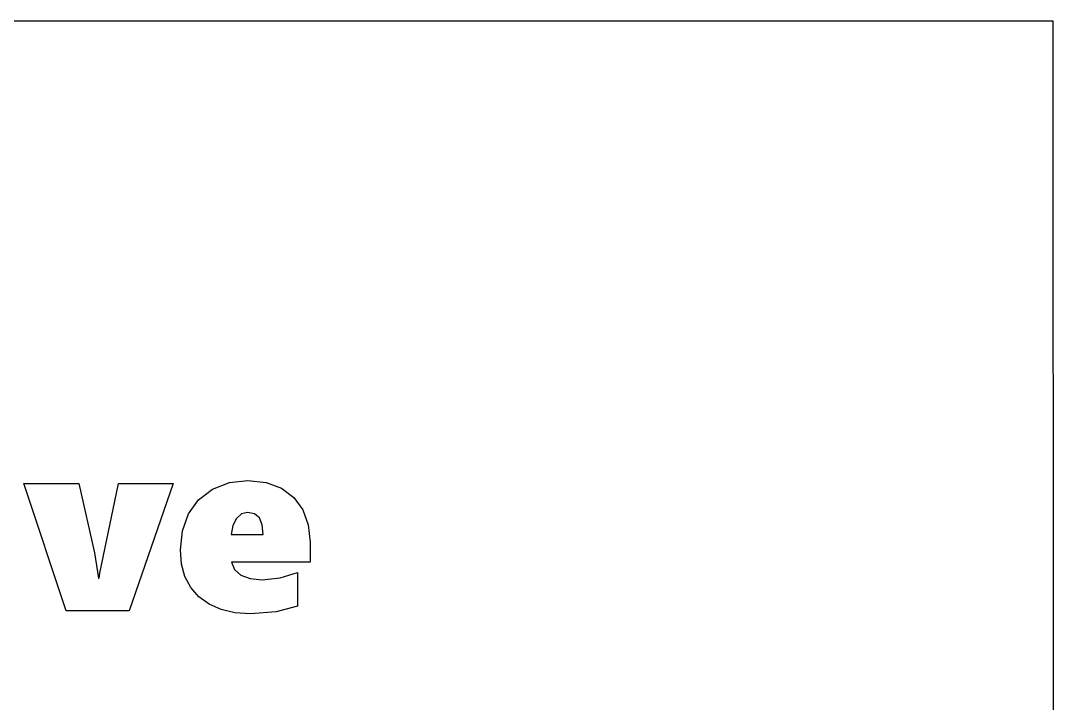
# Model space of a CAD drawing. Extents: x -53 to 53, y -74 to 74.
# Drawn here: x -3.3 to 52.5, y 36.9 to 73.8 of the extents above; entities that cross this region are included whole.
import ezdxf

# ---------------------------------------------------------------- set-up
doc = ezdxf.new("R2010")
doc.units = 0
doc.header["$MEASUREMENT"] = 0
doc.layers.get('0').update_dxf_attribs({"linetype": 'CONTINUOUS'})

msp = doc.modelspace()

# ---------------------------------------------------------------- linework, layer by layer
for p, q in [((-52.504, 73.789), (52.443, 73.789)), ((52.443, 73.789), (52.475, 28.423)), ((-0.842, 41.932), (-3.136, 48.799)), ((-3.136, 48.799), (-0.158, 48.799)), ((-0.158, 48.799), (0.681, 45.05)), ((0.979, 43.964), (1.975, 48.799)), ((1.975, 48.799), (4.939, 48.799)), ((4.939, 48.799), (2.552, 41.932)), ((7.062, 48.488), (7.968, 48.847)), ((7.968, 48.847), (8.964, 48.967)), ((8.964, 48.967), (9.953, 48.863)), ((9.953, 48.863), (10.788, 48.551)), ((10.788, 48.551), (11.454, 48.052)), ((6.306, 47.917), (7.062, 48.488)), ((11.454, 48.052), (11.938, 47.384)), ((5.761, 47.163), (6.306, 47.917)), ((5.432, 46.252), (5.761, 47.163)), ((8.353, 46.911), (8.162, 46.533)), ((8.623, 47.155), (8.353, 46.911)), ((8.95, 47.237), (8.623, 47.155)), ((9.323, 47.163), (8.95, 47.237)), ((9.589, 46.94), (9.323, 47.163)), ((9.749, 46.569), (9.589, 46.94)), ((11.938, 47.384), (12.232, 46.569)), ((8.162, 46.533), (8.072, 46.05)), ((9.802, 46.05), (9.749, 46.569)), ((12.232, 46.569), (12.33, 45.627)), ((5.322, 45.211), (5.432, 46.252)), ((8.072, 46.05), (9.802, 46.05)), ((5.384, 44.45), (5.322, 45.211)), ((12.33, 45.627), (12.33, 44.554)), ((0.681, 45.05), (0.902, 43.689)), ((5.572, 43.774), (5.384, 44.45)), ((8.085, 44.554), (8.249, 44.159)), ((12.33, 44.554), (8.085, 44.554)), ((8.249, 44.159), (8.595, 43.86)), ((0.902, 43.689), (0.942, 43.689)), ((0.942, 43.689), (0.979, 43.964)), ((5.884, 43.185), (5.572, 43.774)), ((8.595, 43.86), (9.101, 43.671)), ((9.101, 43.671), (9.748, 43.608)), ((9.748, 43.608), (10.721, 43.704)), ((10.721, 43.704), (11.64, 43.991)), ((11.64, 43.991), (11.64, 42.18)), ((6.321, 42.683), (5.884, 43.185)), ((6.871, 42.281), (6.321, 42.683)), ((2.552, 41.932), (-0.842, 41.932)), ((7.52, 41.994), (6.871, 42.281)), ((8.269, 41.821), (7.52, 41.994)), ((10.489, 41.868), (9.118, 41.764)), ((11.64, 42.18), (10.489, 41.868)), ((9.118, 41.764), (8.269, 41.821))]:
    msp.add_line(p, q)

doc.saveas('drawing.dxf')
